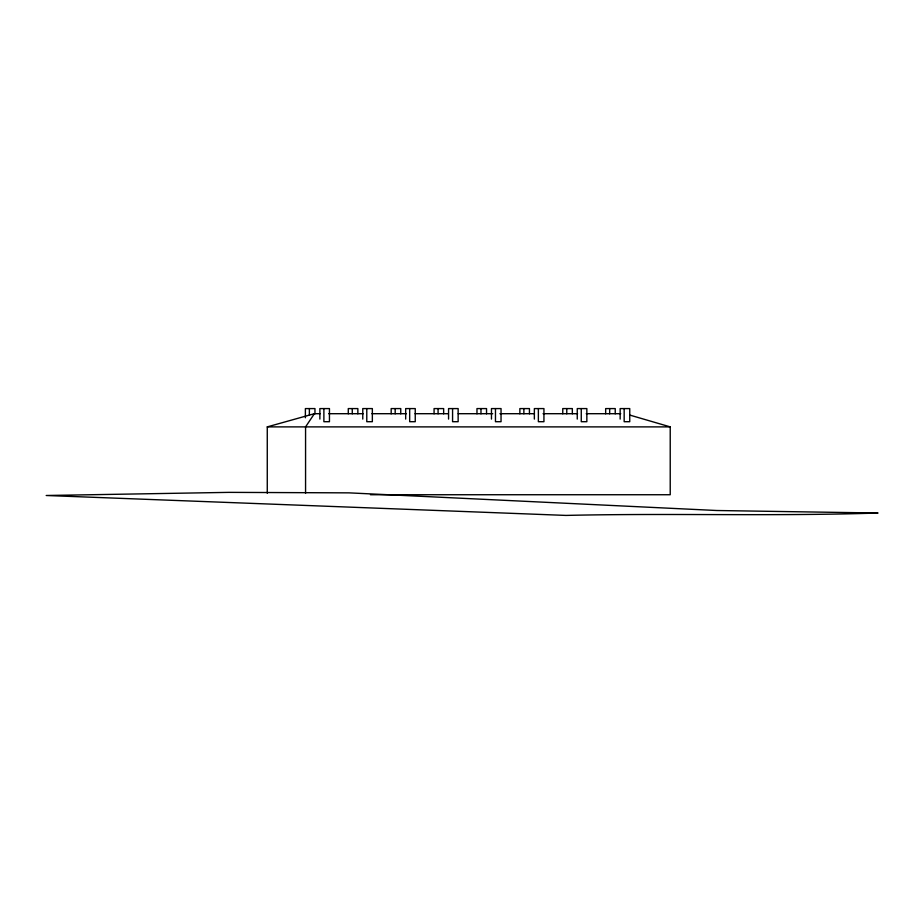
<?xml version="1.0" encoding="UTF-8"?>
<svg xmlns="http://www.w3.org/2000/svg" width="924" height="924" viewBox="0 0 924 924"><rect width="100%" height="100%" fill="white"/><g stroke="black" fill="none" stroke-linecap="round" stroke-linejoin="round"><path stroke-width="1.39" d="M320.131 413.698L314.379 413.698L305.567 426.888L305.567 493.289M267.267 493.289L267.267 426.888L314.379 413.698M328.759 413.698L363.282 413.698M371.91 413.698L406.433 413.698M415.061 413.698L448.14 413.698M458.212 413.698L492.735 413.698M499.919 413.698L534.442 413.698M543.069 413.698L577.592 413.698M586.22 413.698L620.743 413.698M267.267 426.888L670.223 426.888L670.223 494.733L370.432 494.733M630.203 415.199L670.223 426.888M624.162 408.581L624.162 421.702L629.741 421.702L629.741 408.581L620.154 408.581L620.154 419.08M615.234 413.837L615.234 408.581L605.659 408.581L605.659 413.837M609.667 408.581L609.667 413.837M581.265 408.581L581.265 421.702L586.844 421.702L586.844 408.581L577.257 408.581L577.257 419.08M572.337 413.837L572.337 408.581L562.762 408.581L562.762 413.837M566.77 408.581L566.77 413.837M538.369 408.581L538.369 421.702L543.936 421.702L543.936 408.581L534.361 408.581L534.361 419.08M529.44 413.837L529.44 408.581L519.865 408.581L519.865 413.837M523.873 408.581L523.873 413.837M495.472 408.581L495.472 421.702L501.039 421.702L501.039 408.581L491.464 408.581L491.464 419.08M486.544 413.837L486.544 408.581L476.969 408.581L476.969 413.837M480.977 408.581L480.977 413.837M452.575 408.581L452.575 421.702L458.142 421.702L458.142 408.581L448.567 408.581L448.567 419.08M443.647 413.837L443.647 408.581L434.072 408.581L434.072 413.837M438.08 408.581L438.08 413.837M409.678 408.581L409.678 421.702L415.246 421.702L415.246 408.581L405.671 408.581L405.671 419.08M400.75 413.837L400.75 408.581L391.175 408.581L391.175 413.837M395.183 408.581L395.183 413.837M366.782 408.581L366.782 421.702L372.349 421.702L372.349 408.581L362.774 408.581L362.774 419.08M357.854 413.837L357.854 408.581L348.279 408.581L348.279 413.837M352.275 408.581L352.275 413.837M323.885 408.581L323.885 421.702L329.452 421.702L329.452 408.581L319.877 408.581L319.877 419.08M314.957 413.837L314.957 408.581L305.382 408.581L305.382 417.764M309.378 408.581L309.378 415.142M877.8 513.016C773.885 516.47 669.923 513.016 565.996 515.419L46.2 495.495L228.944 492.365L349.076 492.862L716.77 510.51L877.8 513.016"/></g></svg>
